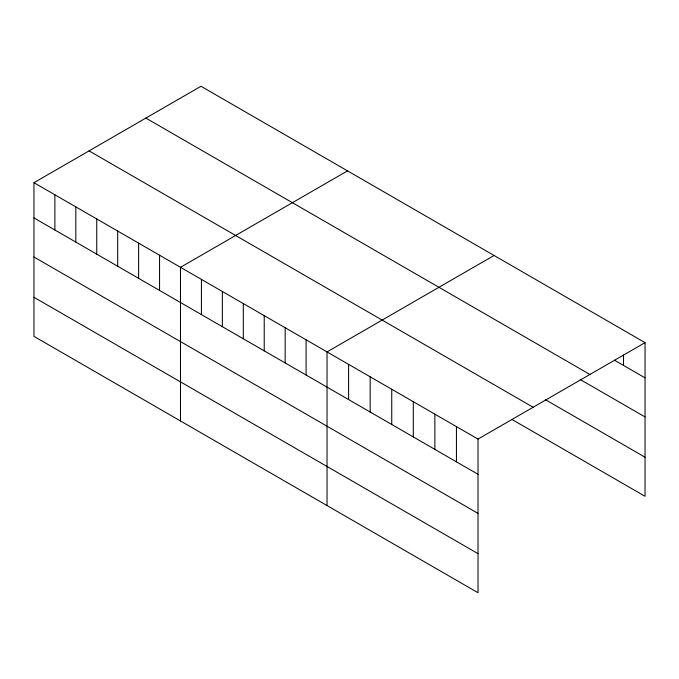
<?xml version="1.0" encoding="UTF-8"?>
<svg xmlns="http://www.w3.org/2000/svg" width="679" height="679" viewBox="0 0 679 679"><rect width="100%" height="100%" fill="white"/><g stroke="black" fill="none" stroke-linecap="round" stroke-linejoin="round"><path stroke-width="1.02" d="M33.95 182.702L478.016 439.075L478.016 592.733L33.95 336.36L33.95 182.702L200.984 86.267L645.05 342.64L645.05 496.298L512.042 419.503M347.529 170.87L180.487 267.305L180.487 420.963M494.066 255.474L327.032 351.909L327.032 505.566M478.016 439.075L645.05 342.64M614.495 360.209L645.05 377.847M145.866 118.087L589.924 374.469M580.341 379.578L645.05 416.94M545.296 399.617L645.05 457.213M89.076 150.874L533.134 407.256M33.95 217.908L478.016 474.29M33.95 257.002L478.016 513.375M33.95 297.275L478.016 553.648M623.483 355.041L623.483 365.395M456.441 426.624L456.441 461.839M434.874 414.173L434.874 449.379M413.307 401.722L413.307 436.928M391.741 389.271L391.741 424.477M370.165 376.82L370.165 412.026M348.599 364.36L348.599 399.575M306.093 339.823L306.093 375.037M285.163 327.736L285.163 362.942M264.224 315.65L264.224 350.856M243.294 303.564L243.294 338.77M222.356 291.478L222.356 326.684M201.425 279.392L201.425 314.598M159.557 255.219L159.557 290.425M138.618 243.133L138.618 278.339M117.688 231.047L117.688 266.253M96.749 218.961L96.749 254.167M75.819 206.874L75.819 242.08M54.88 194.788L54.88 229.994"/></g></svg>
